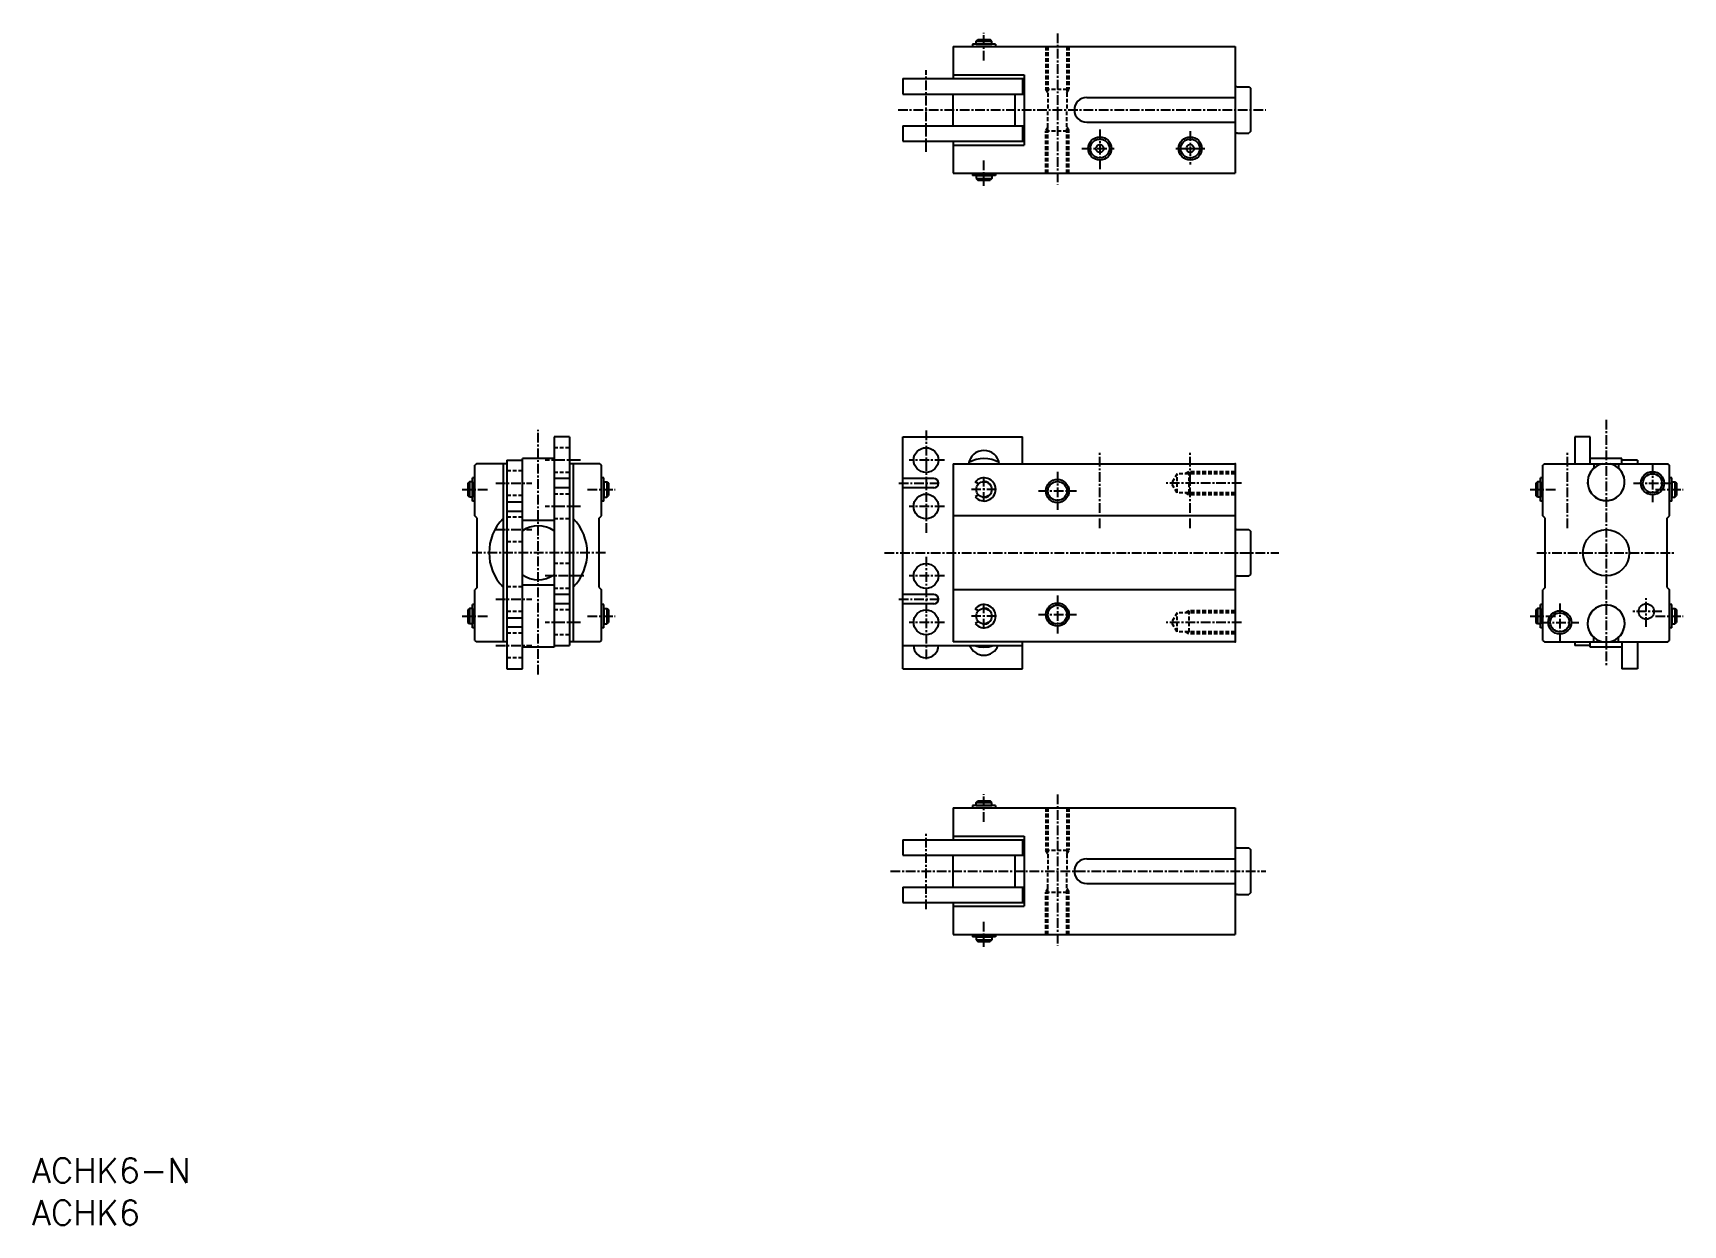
# Model space of a CAD drawing. Extents: x -55 to 158, y -29 to 126.
import ezdxf

# ---------------------------------------------------------------- set-up
doc = ezdxf.new("R2010")
doc.units = 0
doc.linetypes.add('CENTER', pattern=[2, 1.25, -0.25, 0.25, -0.25])
doc.linetypes.add('DASHED', pattern=[0.75, 0.5, -0.25])
doc.layers.get('0').update_dxf_attribs({"linetype": 'CONTINUOUS'})
doc.layers.add('CENTER', color=1, linetype='CENTER')
doc.styles.get("Standard").update_dxf_attribs({"font": 'txt.shx', "bigfont": 'bigfont.shx'})

msp = doc.modelspace()

# ---------------------------------------------------------------- linework, layer by layer
at = {"color": 7, "linetype": 'CONTINUOUS'}
for p, q in [((63.63, 123.95), (100.13, 123.95)), ((63.63, 123.95), (63.63, 120.3)), ((66.13, 124.25), (66.13, 123.95)), ((69.13, 124.25), (66.13, 124.25)), ((66.63, 124.65), (66.83, 124.85)), ((66.63, 124.25), (66.63, 124.65)), ((66.63, 124.65), (68.63, 124.65)), ((66.63, 124.25), (68.63, 124.25)), ((66.83, 124.85), (68.43, 124.85)), ((68.63, 124.65), (68.43, 124.85)), ((68.63, 124.25), (68.63, 124.65)), ((69.13, 124.25), (69.13, 123.95)), ((100.13, 123.95), (100.13, 107.55)), ((57.13, 119.8), (72.83, 119.8)), ((57.13, 119.8), (57.13, 117.8)), ((63.63, 120.3), (72.83, 120.3)), ((63.63, 120.3), (63.63, 119.8)), ((72.63, 119.8), (72.63, 117.8)), ((72.83, 120.3), (72.83, 111.2)), ((57.13, 117.8), (72.83, 117.8)), ((63.63, 113.7), (63.63, 117.8)), ((71.63, 117.8), (71.63, 113.7)), ((100.43, 118.75), (101.93, 118.75)), ((101.93, 118.75), (102.13, 118.55)), ((102.13, 118.55), (102.13, 112.95)), ((80.93, 117.35), (100.13, 117.35)), ((57.13, 113.7), (57.13, 111.7)), ((57.13, 113.7), (72.83, 113.7)), ((72.63, 113.7), (72.63, 111.7)), ((80.93, 114.15), (100.13, 114.15)), ((57.13, 111.7), (72.83, 111.7)), ((63.63, 111.7), (63.63, 111.2)), ((63.63, 111.2), (72.83, 111.2)), ((63.63, 111.2), (63.63, 107.55)), ((100.43, 112.75), (101.93, 112.75)), ((102.13, 112.95), (101.93, 112.75)), ((63.63, 107.55), (100.13, 107.55)), ((66.13, 107.55), (66.13, 107.25)), ((69.13, 107.25), (66.13, 107.25)), ((66.63, 107.25), (68.63, 107.25)), ((66.63, 107.25), (66.63, 106.85)), ((66.63, 106.85), (66.83, 106.65)), ((66.63, 106.85), (68.63, 106.85)), ((68.63, 106.85), (68.43, 106.65)), ((68.63, 107.25), (68.63, 106.85)), ((69.13, 107.55), (69.13, 107.25)), ((66.83, 106.65), (68.43, 106.65)), ((11.97, 73.43), (11.97, 46.23)), ((13.97, 73.43), (11.97, 73.43)), ((13.97, 73.43), (13.97, 46.43)), ((57.13, 46.43), (57.13, 73.43)), ((57.13, 73.43), (72.63, 73.43)), ((72.63, 69.93), (72.63, 73.43)), ((144.12, 73.43), (144.12, 69.93)), ((146.12, 73.43), (144.12, 73.43)), ((146.12, 69.93), (146.12, 73.43)), ((7.87, 43.43), (7.87, 70.63)), ((11.97, 70.63), (7.87, 70.63)), ((150.22, 70.63), (146.12, 70.63)), ((150.22, 69.93), (150.22, 70.63)), ((1.72, 63.23), (1.72, 69.78)), ((5.87, 69.93), (1.93, 69.93)), ((5.37, 69.93), (5.37, 46.93)), ((5.87, 70.43), (7.87, 70.43)), ((5.87, 70.43), (5.87, 43.43)), ((17.9, 69.93), (13.97, 69.93)), ((14.47, 69.93), (14.47, 46.93)), ((18.12, 63.23), (18.12, 69.78)), ((63.63, 69.93), (100.13, 69.93)), ((63.63, 69.93), (63.63, 46.93)), ((100.13, 69.93), (100.13, 46.93)), ((139.97, 63.23), (139.97, 69.78)), ((140.18, 69.93), (148.17, 69.93)), ((146.57, 69.93), (146.57, 69.37)), ((148.17, 69.93), (156.15, 69.93)), ((149.77, 69.93), (149.77, 69.37)), ((152.22, 70.43), (150.22, 70.43)), ((152.22, 70.43), (152.22, 69.93)), ((156.37, 63.23), (156.37, 69.78)), ((1.02, 67.63), (0.82, 67.43)), ((0.82, 67.43), (0.82, 65.83)), ((1.42, 67.63), (1.02, 67.63)), ((1.02, 67.63), (1.02, 65.63)), ((1.72, 68.13), (1.42, 68.13)), ((1.42, 65.13), (1.42, 68.13)), ((1.42, 67.63), (1.42, 65.63)), ((13.97, 68.03), (11.97, 68.03)), ((13.97, 66.83), (11.97, 66.83)), ((18.42, 68.13), (18.12, 68.13)), ((18.42, 65.13), (18.42, 68.13)), ((18.42, 67.63), (18.42, 65.63)), ((18.42, 67.63), (18.82, 67.63)), ((18.82, 67.63), (19.02, 67.43)), ((18.82, 67.63), (18.82, 65.63)), ((19.02, 67.43), (19.02, 65.83)), ((61.13, 68.03), (57.13, 68.03)), ((61.13, 66.83), (57.13, 66.83)), ((66.93, 67.34), (66.49, 67.6)), ((67.63, 67.63), (67.63, 67.68)), ((68.6, 67.03), (68.56, 67.01)), ((68.6, 66.23), (68.56, 66.25)), ((139.27, 67.63), (139.07, 67.43)), ((139.07, 67.43), (139.07, 65.83)), ((139.67, 67.63), (139.27, 67.63)), ((139.27, 67.63), (139.27, 65.63)), ((139.97, 68.13), (139.67, 68.13)), ((139.67, 65.13), (139.67, 68.13)), ((139.67, 67.63), (139.67, 65.63)), ((156.67, 68.13), (156.37, 68.13)), ((156.67, 65.13), (156.67, 68.13)), ((156.67, 67.63), (156.67, 65.63)), ((156.67, 67.63), (157.07, 67.63)), ((157.07, 67.63), (157.27, 67.43)), ((157.07, 67.63), (157.07, 65.63)), ((157.27, 67.43), (157.27, 65.83)), ((1.02, 65.63), (0.82, 65.83)), ((1.42, 65.63), (1.02, 65.63)), ((1.72, 65.13), (1.42, 65.13)), ((5.87, 65.03), (7.87, 65.03)), ((18.42, 65.13), (18.12, 65.13)), ((18.42, 65.63), (18.82, 65.63)), ((18.82, 65.63), (19.02, 65.83)), ((66.93, 65.92), (66.49, 65.66)), ((67.63, 65.63), (67.63, 65.58)), ((139.27, 65.63), (139.07, 65.83)), ((139.67, 65.63), (139.27, 65.63)), ((139.97, 65.13), (139.67, 65.13)), ((156.67, 65.13), (156.37, 65.13)), ((156.67, 65.63), (157.07, 65.63)), ((157.07, 65.63), (157.27, 65.83)), ((2.02, 62.93), (1.72, 63.23)), ((2.02, 53.93), (2.02, 62.93)), ((5.87, 63.83), (7.87, 63.83)), ((11.97, 62.63), (7.87, 62.63)), ((17.82, 62.93), (18.12, 63.23)), ((17.82, 53.93), (17.82, 62.93)), ((100.13, 63.23), (63.63, 63.23)), ((140.27, 62.93), (139.97, 63.23)), ((140.27, 53.93), (140.27, 62.93)), ((156.07, 62.93), (156.37, 63.23)), ((156.07, 53.93), (156.07, 62.93)), ((100.43, 61.43), (101.93, 61.43)), ((101.93, 61.43), (102.13, 61.23)), ((102.13, 61.23), (102.13, 55.63)), ((102.13, 55.63), (101.93, 55.43)), ((2.02, 53.93), (1.72, 53.63)), ((1.72, 47.08), (1.72, 53.63)), ((11.97, 54.23), (7.87, 54.23)), ((17.82, 53.93), (18.12, 53.63)), ((18.12, 47.08), (18.12, 53.63)), ((100.13, 53.63), (63.63, 53.63)), ((100.43, 55.43), (101.93, 55.43)), ((140.27, 53.93), (139.97, 53.63)), ((139.97, 47.08), (139.97, 53.63)), ((156.07, 53.93), (156.37, 53.63)), ((156.37, 47.08), (156.37, 53.63)), ((1.72, 51.73), (1.42, 51.73)), ((1.42, 48.73), (1.42, 51.73)), ((13.97, 53.03), (11.97, 53.03)), ((13.97, 51.83), (11.97, 51.83)), ((18.42, 51.73), (18.12, 51.73)), ((18.42, 48.73), (18.42, 51.73)), ((61.13, 53.03), (57.13, 53.03)), ((61.13, 51.83), (57.13, 51.83)), ((67.63, 51.23), (67.63, 51.28)), ((139.97, 51.73), (139.67, 51.73)), ((139.67, 48.73), (139.67, 51.73)), ((156.67, 51.73), (156.37, 51.73)), ((156.67, 48.73), (156.67, 51.73)), ((1.02, 51.23), (0.82, 51.03)), ((0.82, 51.03), (0.82, 49.43)), ((1.02, 49.23), (0.82, 49.43)), ((1.42, 51.23), (1.02, 51.23)), ((1.02, 51.23), (1.02, 49.23)), ((1.42, 49.23), (1.02, 49.23)), ((1.42, 51.23), (1.42, 49.23)), ((5.87, 50.03), (7.87, 50.03)), ((18.42, 51.23), (18.42, 49.23)), ((18.42, 51.23), (18.82, 51.23)), ((18.42, 49.23), (18.82, 49.23)), ((18.82, 51.23), (19.02, 51.03)), ((18.82, 51.23), (18.82, 49.23)), ((18.82, 49.23), (19.02, 49.43)), ((19.02, 51.03), (19.02, 49.43)), ((66.93, 50.94), (66.49, 51.2)), ((66.93, 49.52), (66.49, 49.26)), ((67.63, 49.23), (67.63, 49.18)), ((68.6, 50.63), (68.56, 50.61)), ((68.6, 49.83), (68.56, 49.85)), ((139.27, 51.23), (139.07, 51.03)), ((139.07, 51.03), (139.07, 49.43)), ((139.27, 49.23), (139.07, 49.43)), ((139.67, 51.23), (139.27, 51.23)), ((139.27, 51.23), (139.27, 49.23)), ((139.67, 49.23), (139.27, 49.23)), ((139.67, 51.23), (139.67, 49.23)), ((156.67, 51.23), (156.67, 49.23)), ((156.67, 51.23), (157.07, 51.23)), ((156.67, 49.23), (157.07, 49.23)), ((157.07, 51.23), (157.27, 51.03)), ((157.07, 51.23), (157.07, 49.23)), ((157.07, 49.23), (157.27, 49.43)), ((157.27, 51.03), (157.27, 49.43)), ((1.72, 48.73), (1.42, 48.73)), ((5.87, 48.83), (7.87, 48.83)), ((18.42, 48.73), (18.12, 48.73)), ((139.97, 48.73), (139.67, 48.73)), ((146.57, 46.93), (146.57, 47.49)), ((149.77, 46.93), (149.77, 47.49)), ((156.67, 48.73), (156.37, 48.73)), ((5.87, 46.93), (1.93, 46.93)), ((11.97, 46.23), (7.87, 46.23)), ((11.97, 46.43), (13.97, 46.43)), ((17.9, 46.93), (13.97, 46.93)), ((57.13, 46.43), (72.63, 46.43)), ((57.13, 43.43), (57.13, 46.43)), ((100.13, 46.93), (63.63, 46.93)), ((72.63, 43.43), (72.63, 46.93)), ((140.18, 46.93), (148.17, 46.93)), ((144.12, 46.93), (144.12, 46.43)), ((146.12, 46.43), (144.12, 46.43)), ((146.12, 46.23), (146.12, 46.93)), ((150.22, 46.23), (146.12, 46.23)), ((148.17, 46.93), (156.15, 46.93)), ((150.22, 46.93), (150.22, 43.43)), ((152.22, 46.93), (152.22, 43.43)), ((5.87, 43.43), (7.87, 43.43)), ((57.13, 43.43), (72.63, 43.43)), ((152.22, 43.43), (150.22, 43.43)), ((66.13, 25.73), (66.13, 25.43)), ((69.13, 25.73), (66.13, 25.73)), ((66.63, 26.13), (66.83, 26.33)), ((66.63, 25.73), (66.63, 26.13)), ((66.63, 26.13), (68.63, 26.13)), ((66.63, 25.73), (68.63, 25.73)), ((66.83, 26.33), (68.43, 26.33)), ((68.63, 26.13), (68.43, 26.33)), ((68.63, 25.73), (68.63, 26.13)), ((69.13, 25.73), (69.13, 25.43)), ((63.63, 25.43), (100.13, 25.43)), ((63.63, 25.43), (63.63, 21.78)), ((100.13, 25.43), (100.13, 9.03)), ((63.63, 21.78), (72.83, 21.78)), ((63.63, 21.78), (63.63, 21.28)), ((72.83, 21.78), (72.83, 12.68)), ((57.13, 21.28), (72.83, 21.28)), ((57.13, 21.28), (57.13, 19.28)), ((57.13, 19.28), (72.83, 19.28)), ((63.63, 15.18), (63.63, 19.28)), ((71.63, 19.28), (71.63, 15.18)), ((72.63, 21.28), (72.63, 19.28)), ((100.43, 20.23), (101.93, 20.23)), ((101.93, 20.23), (102.13, 20.03)), ((102.13, 20.03), (102.13, 14.43)), ((80.93, 18.83), (100.13, 18.83)), ((57.13, 15.18), (57.13, 13.18)), ((57.13, 15.18), (72.83, 15.18)), ((72.63, 15.18), (72.63, 13.18)), ((80.93, 15.63), (100.13, 15.63)), ((57.13, 13.18), (72.83, 13.18)), ((63.63, 13.18), (63.63, 12.68)), ((100.43, 14.23), (101.93, 14.23)), ((102.13, 14.43), (101.93, 14.23)), ((63.63, 12.68), (72.83, 12.68)), ((63.63, 12.68), (63.63, 9.03)), ((63.63, 9.03), (100.13, 9.03)), ((66.13, 9.03), (66.13, 8.73)), ((69.13, 8.73), (66.13, 8.73)), ((66.63, 8.73), (68.63, 8.73)), ((66.63, 8.73), (66.63, 8.33)), ((68.63, 8.73), (68.63, 8.33)), ((69.13, 9.03), (69.13, 8.73)), ((66.63, 8.33), (66.83, 8.13)), ((66.63, 8.33), (68.63, 8.33)), ((66.83, 8.13), (68.43, 8.13)), ((68.63, 8.33), (68.43, 8.13))]:
    msp.add_line(p, q, dxfattribs=at)
at = {"color": 3, "linetype": 'DASHED'}
for p, q in [((75.63, 123.95), (75.63, 118.45)), ((75.9, 123.95), (75.9, 115.75)), ((78.36, 123.95), (78.36, 115.75)), ((78.63, 123.95), (78.63, 118.45)), ((75.63, 118.45), (78.63, 118.45)), ((75.9, 117.98), (75.63, 118.45)), ((78.36, 117.98), (78.63, 118.45)), ((75.9, 107.55), (75.9, 115.75)), ((78.36, 107.55), (78.36, 115.75)), ((75.9, 113.51), (75.63, 113.05)), ((78.36, 113.51), (78.63, 113.05)), ((75.63, 113.05), (78.63, 113.05)), ((75.63, 107.55), (75.63, 113.05)), ((78.63, 107.55), (78.63, 113.05)), ((13.97, 72.03), (11.97, 72.03)), ((7.87, 69.03), (5.87, 69.03)), ((13.97, 68.83), (11.97, 68.83)), ((92.63, 68.66), (91.89, 67.43)), ((100.13, 68.66), (92.63, 68.66)), ((92.63, 66.2), (92.63, 68.66)), ((94.13, 68.93), (93.67, 68.66)), ((100.13, 68.93), (94.13, 68.93)), ((94.13, 68.93), (94.13, 65.93)), ((92.63, 66.2), (91.89, 67.43)), ((7.87, 65.83), (5.87, 65.83)), ((13.97, 66.03), (11.97, 66.03)), ((100.13, 66.2), (92.63, 66.2)), ((94.13, 65.93), (93.67, 66.2)), ((100.13, 65.93), (94.13, 65.93)), ((7.87, 63.03), (5.87, 63.03)), ((13.97, 62.83), (11.97, 62.83)), ((7.87, 59.83), (5.87, 59.83)), ((13.97, 57.03), (11.97, 57.03)), ((7.87, 54.03), (5.87, 54.03)), ((13.97, 53.83), (11.97, 53.83)), ((7.87, 50.83), (5.87, 50.83)), ((13.97, 51.03), (11.97, 51.03)), ((92.63, 50.66), (91.89, 49.43)), ((92.63, 48.2), (91.89, 49.43)), ((100.13, 50.66), (92.63, 50.66)), ((92.63, 48.2), (92.63, 50.66)), ((94.13, 50.93), (93.67, 50.66)), ((100.13, 50.93), (94.13, 50.93)), ((94.13, 50.93), (94.13, 47.93)), ((7.87, 48.03), (5.87, 48.03)), ((13.97, 47.83), (11.97, 47.83)), ((100.13, 48.2), (92.63, 48.2)), ((94.13, 47.93), (93.67, 48.2)), ((100.13, 47.93), (94.13, 47.93)), ((7.87, 44.83), (5.87, 44.83)), ((75.63, 25.43), (75.63, 19.93)), ((75.9, 25.43), (75.9, 17.23)), ((78.36, 25.43), (78.36, 17.23)), ((78.63, 25.43), (78.63, 19.93)), ((75.63, 19.93), (78.63, 19.93)), ((75.9, 19.46), (75.63, 19.93)), ((78.36, 19.46), (78.63, 19.93)), ((75.9, 9.03), (75.9, 17.23)), ((78.36, 9.03), (78.36, 17.23)), ((75.9, 15), (75.63, 14.53)), ((78.36, 15), (78.63, 14.53)), ((75.63, 14.53), (78.63, 14.53)), ((75.63, 9.03), (75.63, 14.53)), ((78.63, 9.03), (78.63, 14.53))]:
    msp.add_line(p, q, dxfattribs=at)
at = {"color": 3, "linetype": 'CONTINUOUS'}
for centre in [(82.63, 110.75), (94.33, 110.75), (154.17, 67.43), (77.13, 66.43), (77.13, 50.43), (142.17, 49.43)]:
    msp.add_circle(centre, 1.5, dxfattribs=at)
at = {"color": 7, "linetype": 'CONTINUOUS'}
for centre, radius in [((82.63, 110.75), 1.23), ((82.63, 110.75), 0.5), ((94.33, 110.75), 1.23), ((94.33, 110.75), 0.5), ((60.13, 70.43), 1.6), ((154.17, 67.43), 1.23), ((67.63, 66.63), 1), ((77.13, 66.43), 1.23), ((60.13, 64.43), 1.6), ((148.17, 58.43), 3), ((60.13, 55.43), 1.6), ((77.13, 50.43), 1.23), ((153.37, 50.83), 1), ((60.13, 49.43), 1.6), ((67.63, 50.23), 1), ((142.17, 49.43), 1.23)]:
    msp.add_circle(centre, radius, dxfattribs=at)
for centre, radius, start, end in [((100.43, 119.05), 0.3, 180, 270), ((80.93, 115.75), 1.6, 90, 270), ((100.43, 112.45), 0.3, 90, 180), ((67.63, 69.68), 2, 7.1808, 172.8192), ((67.63, 66.63), 4, 60.8154, 119.1846), ((9.92, 58.43), 14, 124.7719, 125.8535), ((9.92, 58.43), 14, 54.1465, 55.2281), ((148.17, 58.43), 14, 124.7719, 125.8535), ((148.17, 67.58), 2.4, 101.7159, 78.2841), ((148.17, 67.58), 2.4, 131.8103, 48.1897), ((148.17, 58.43), 14, 54.1465, 55.2281), ((61.13, 67.43), 0.6, 270, 90), ((67.63, 66.63), 1.5, 220.2603, 139.7397), ((67.63, 66.63), 1.05, 22.3927, 90), ((67.63, 66.63), 1.05, 270, 337.6073), ((9.92, 58.43), 6.35, 135.7692, 224.2308), ((9.92, 58.43), 6.35, 315.7692, 44.2308), ((9.92, 58.43), 3.5, 54.1465, 125.8535), ((100.43, 61.73), 0.3, 180, 270), ((9.92, 58.43), 3.5, 234.1465, 305.8535), ((100.43, 55.13), 0.3, 90, 180), ((61.13, 52.43), 0.6, 270, 90), ((67.63, 50.23), 1.5, 220.2603, 139.7397), ((67.63, 50.23), 1.05, 22.3927, 90), ((148.17, 49.28), 2.4, 311.8103, 258.2841), ((148.17, 49.28), 2.4, 281.7159, 228.1897), ((67.63, 50.23), 1.05, 270, 337.6073), ((9.92, 58.43), 14, 234.1465, 235.2281), ((9.92, 58.43), 14, 304.7719, 305.8535), ((148.17, 58.43), 14, 234.1465, 235.2281), ((148.17, 58.43), 14, 304.7719, 305.8535), ((60.13, 46.43), 1.6, 180, 360), ((67.63, 47.18), 2, 202.0243, 337.9757), ((67.63, 50.23), 4, 251.8051, 288.1949), ((100.43, 20.53), 0.3, 180, 270), ((80.93, 17.23), 1.6, 90, 270), ((100.43, 13.93), 0.3, 90, 180)]:
    msp.add_arc(centre, radius, start, end, dxfattribs=at)
for p in [(100.13, 115.75), (100.13, 69.93), (148.17, 65.18), (148.17, 51.68), (100.13, 46.93), (100.13, 17.23)]:
    msp.add_point(p, dxfattribs=at)
at = {"layer": 'CENTER', "color": 1, "linetype": 'CENTER'}
for p, q in [((67.63, 122.15), (67.63, 125.7)), ((77.13, 125.65), (77.13, 106.11)), ((60.13, 110.3), (60.13, 120.9)), ((56.51, 115.75), (104.1, 115.75)), ((82.63, 113.21), (82.63, 108.09)), ((94.33, 113), (94.33, 108.66)), ((67.63, 105.93), (67.63, 109.39)), ((80.3, 110.75), (84.5, 110.75)), ((92.47, 110.75), (96.41, 110.75)), ((148.17, 75.65), (148.17, 43.88)), ((9.92, 42.69), (9.92, 74.34)), ((60.13, 74.27), (60.13, 60.98)), ((82.63, 61.61), (82.63, 71.37)), ((94.33, 61.61), (94.33, 71.37)), ((143.17, 61.61), (143.17, 71.37)), ((15.38, 70.43), (10.81, 70.43)), ((62.52, 70.43), (57.95, 70.43)), ((77.13, 68.89), (77.13, 63.97)), ((77.13, 68.89), (77.13, 63.97)), ((154.17, 69.89), (154.17, 64.97)), ((0.1, 66.63), (3.56, 66.63)), ((4.43, 67.43), (9.12, 67.43)), ((16.32, 66.63), (19.87, 66.63)), ((56.6, 67.43), (61.95, 67.43)), ((69.23, 66.63), (66.03, 66.63)), ((67.63, 65.03), (67.63, 68.23)), ((74.67, 66.43), (79.59, 66.43)), ((100.95, 67.43), (91.04, 67.43)), ((138.35, 66.63), (141.81, 66.63)), ((151.71, 67.43), (156.63, 67.43)), ((154.57, 66.63), (158.12, 66.63)), ((15.38, 64.43), (10.81, 64.43)), ((62.52, 64.43), (57.95, 64.43)), ((4.43, 61.43), (9.12, 61.43)), ((18.62, 58.43), (1.27, 58.43)), ((54.77, 58.43), (105.79, 58.43)), ((60.13, 57.93), (60.13, 44.44)), ((139.19, 58.43), (157.07, 58.43)), ((15.82, 55.43), (10.81, 55.43)), ((62.52, 55.43), (57.95, 55.43)), ((4.43, 52.43), (9.12, 52.43)), ((56.6, 52.43), (61.95, 52.43)), ((67.63, 48.63), (67.63, 51.83)), ((77.13, 52.89), (77.13, 47.97)), ((142.17, 51.89), (142.17, 46.97)), ((153.37, 48.83), (153.37, 52.83)), ((0.1, 50.23), (3.56, 50.23)), ((15.38, 49.43), (10.81, 49.43)), ((16.32, 50.23), (19.87, 50.23)), ((62.52, 49.43), (57.95, 49.43)), ((69.23, 50.23), (66.03, 50.23)), ((74.67, 50.43), (79.59, 50.43)), ((100.95, 49.43), (91.04, 49.43)), ((138.35, 50.23), (141.81, 50.23)), ((139.71, 49.43), (144.63, 49.43)), ((155.37, 50.83), (151.37, 50.83)), ((154.57, 50.23), (158.12, 50.23)), ((4.43, 46.43), (9.12, 46.43)), ((67.63, 23.63), (67.63, 27.18)), ((77.13, 27.14), (77.13, 7.6)), ((60.13, 12.31), (60.13, 22.09)), ((55.53, 17.23), (104.1, 17.23)), ((67.63, 7.42), (67.63, 10.88))]:
    msp.add_line(p, q, dxfattribs=at)

# ---------------------------------------------------------------- texts
at = {"color": 7, "linetype": 'CONTINUOUS'}
for s, p in [('ACHK6-N', (-55.61, -23.1)), ('ACHK6', (-55.61, -28.56))]:
    msp.add_text(s, height=3.2, dxfattribs=at).set_placement(p)

doc.saveas('drawing.dxf')
